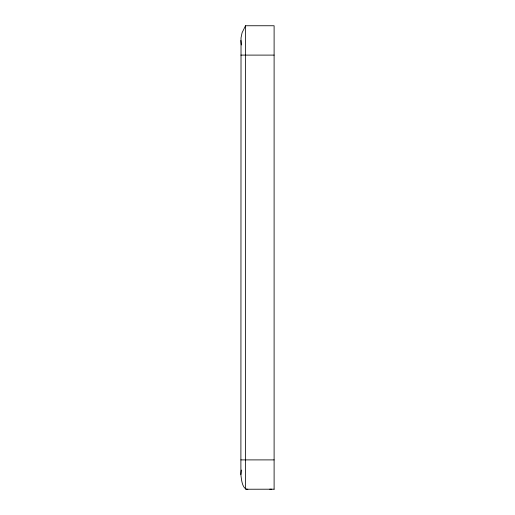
<?xml version="1.0" encoding="UTF-8"?>
<svg xmlns="http://www.w3.org/2000/svg" width="515" height="515" viewBox="0 0 515 515"><rect width="100%" height="100%" fill="white"/><g stroke="black" fill="none" stroke-linecap="round" stroke-linejoin="round"><path stroke-width="0.77" d="M246.685 489.25C242.011 487.853 241.374 478.879 240.891 474.573L241.026 37.827L242.076 32.735L245.526 25.75L274.109 25.75L274.109 489.25M240.891 474.573L241.323 470.041M240.891 55.105L274.109 55.105M240.891 459.895L274.109 459.895M274.109 489.199L245.526 489.237L245.526 25.75M247.264 489.237L247.844 489.237M269.77 489.205L271.791 489.25M241.323 44.96L240.891 40.428"/></g></svg>
